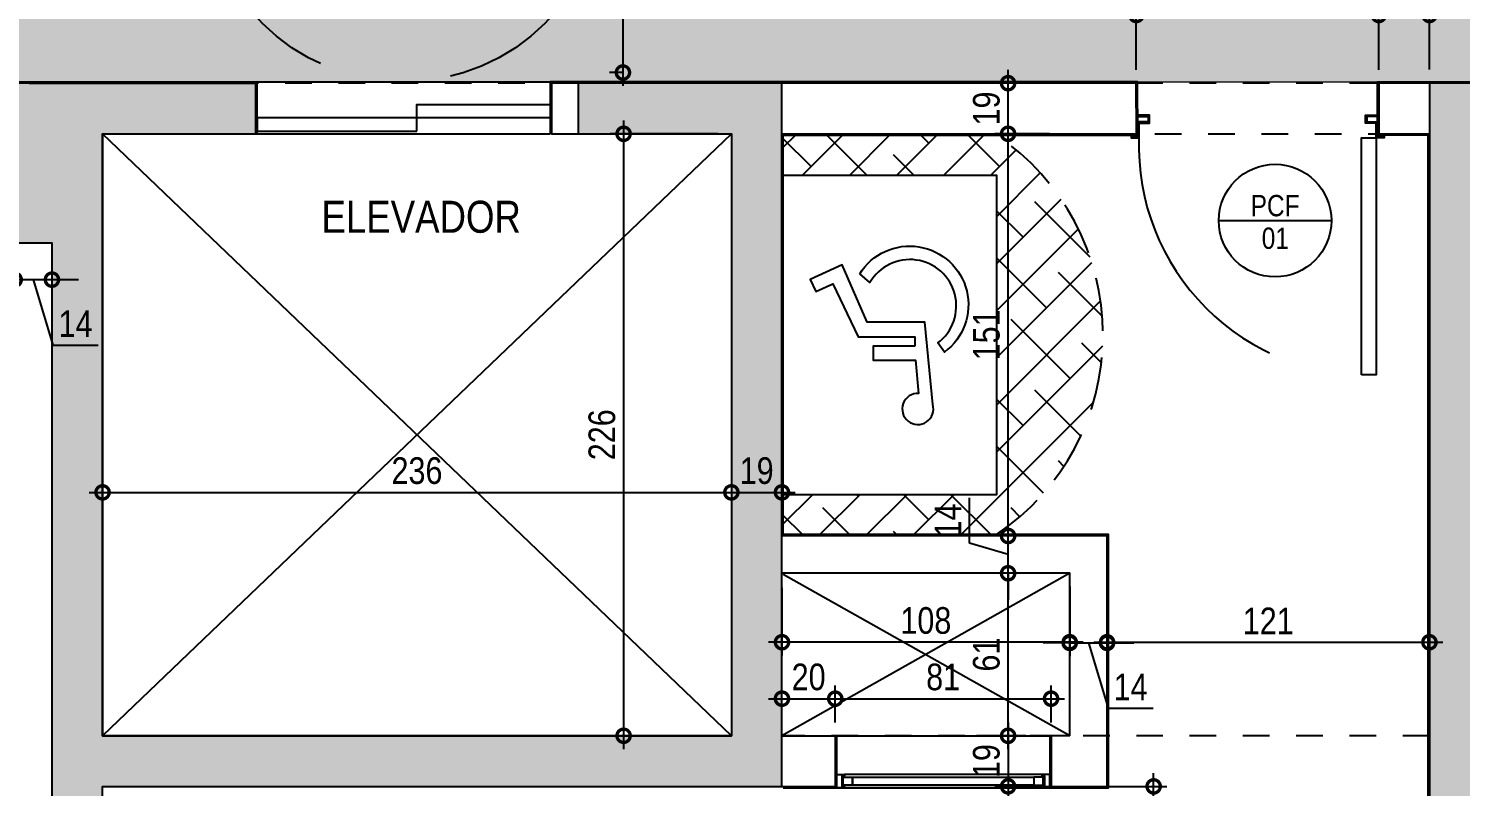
# Model space of a CAD drawing. Header units: metres. Extents: x -23 to 570, y -54 to 184.
# Drawn here: x -0.28 to 5.1, y -0.19 to 2.65 of the extents above; entities that cross this region are included whole.
import ezdxf
from ezdxf.enums import TextEntityAlignment as Align

# ---------------------------------------------------------------- set-up
doc = ezdxf.new("R2010")
doc.units = ezdxf.units.M
doc.header["$PDMODE"] = 35
doc.linetypes.add('CIRCULAÇAO VERTICAL EMBASAMENTO$0$DASHEDX2', pattern=[1.5, 1, -0.5])
doc.linetypes.add('DASHEDX2', pattern=[1.5, 1, -0.5])
for name, color, linetype in [('1', 232, 'DASHEDX2'), ('4', 2, 'Continuous'), ('ARQ-DIM', 2, 'Continuous'), ('ARQ-SIM', 1, 'Continuous'), ('ARQ-TXT', 2, 'Continuous'), ('CIRCULAÇAO VERTICAL EMBASAMENTO$0$ARQ-ALV ACAB', 4, 'Continuous'), ('CIRCULAÇAO VERTICAL EMBASAMENTO$0$ARQ-ALV OSSO', 5, 'Continuous'), ('CIRCULAÇAO VERTICAL EMBASAMENTO$0$ARQ-AUX1', 1, 'Continuous'), ('CIRCULAÇAO VERTICAL EMBASAMENTO$0$ARQ-CAX @ 1', 1, 'Continuous'), ('CIRCULAÇAO VERTICAL EMBASAMENTO$0$ARQ-HTC', 251, 'Continuous'), ('CIRCULAÇAO VERTICAL EMBASAMENTO$0$ARQ-PRJ', 7, 'CIRCULAÇAO VERTICAL EMBASAMENTO$0$DASHEDX2'), ('CIRCULAÇAO VERTICAL EMBASAMENTO$0$ARQ-SIM', 1, 'Continuous'), ('PUC$0$ARQ-ALV ACAB', 4, 'Continuous')]:
    doc.layers.add(name, color=color, linetype=linetype)
doc.layers.add('CIRCULAÇAO VERTICAL EMBASAMENTO$0$ARQ-FORRO', color=9, linetype='Continuous', lineweight=5)
doc.layers.add('PUC$0$ARQ-FORRO', color=9, linetype='Continuous', lineweight=5)
doc.styles.add('Adesa', font='ARIALN.TTF')
doc.dimstyles.new('ADESA 1-0050', dxfattribs={"dimtxt": 0.1, "dimasz": 0.1, "dimexe": 0.05, "dimexo": 0.05, "dimgap": 0.03, "dimtad": 1, "dimdec": 1, "dimlfac": 100, "dimzin": 12, "dimtxsty": 'Adesa', "dimblk": 'DOTSMALL', "dimcen": 1, "dimdle": 0.05, "dimclrd": 1, "dimclre": 1, "dimclrt": 256, "dimazin": 3, "dimtm": 1e-09, "dimtfac": 1, "dimtdec": 1, "dimtmove": 1, "dimatfit": 0, "dimldrblk": 'DOTSMALL', "dimfxl": 0.8, "dimtvp": 2, "dimtolj": 1, "dimtzin": 0, "dimarcsym": 0})

# ---------------------------------------------------------------- blocks, each defined once
blk = doc.blocks.new('_DotSmall')
at = {"color": 0, "linetype": 'ByBlock', "const_width": 0.5}
blk.add_lwpolyline([(-0.0625, 0, 1), (0.0625, 0, 1)], format="xyb", close=True, dxfattribs=at)
blk = doc.blocks.new('*D13')
at = {"layer": 'ARQ-DIM', "color": 1, "lineweight": -2, "transparency": 16777216}
for p, q in [((3.945, -1.4599), (3.945, -0.1401)), ((3.365, -0.1901), (3.995, -0.1901)), ((3.5768, -1.4099), (3.995, -1.4099))]:
    blk.add_line(p, q, dxfattribs=at)
at = {"layer": 'Defpoints', "color": 0, "transparency": 16777216}
for p in [(3.315, -0.1901, 0), (3.945, -0.1901), (3.5268, -1.4099, 0)]:
    blk.add_point(p, dxfattribs=at)
at = {"layer": 'ARQ-DIM', "color": 1, "lineweight": -2, "transparency": 16777216, "xscale": 0.1, "yscale": 0.1, "zscale": 0.1}
for p, rotation in [((3.945, -0.1901), 90), ((3.945, -1.4099), 270)]:
    blk.add_blockref('_DotSmall', p, dxfattribs=dict(at, rotation=rotation))
at = {"layer": 'ARQ-DIM', "transparency": 16777216, "insert": (3.8648, -0.8), "char_height": 0.1, "attachment_point": 5, "rotation": 90, "style": 'Adesa'}
blk.add_mtext('\\A1;122', dxfattribs=at)
blk = doc.blocks.new('*D14')
at = {"layer": 'ARQ-DIM', "color": 1, "lineweight": -2, "transparency": 16777216}
for p, q in [((2.31, 2.26), (1.9056, 2.26)), ((1.9556, 2.31), (1.9556, -0.05)), ((2.31, 0), (1.9056, 0))]:
    blk.add_line(p, q, dxfattribs=at)
at = {"layer": 'Defpoints', "color": 0, "transparency": 16777216}
for p in [(2.36, 2.26, 0), (1.9556, 0), (2.36, 0, 0)]:
    blk.add_point(p, dxfattribs=at)
at = {"layer": 'ARQ-DIM', "color": 1, "lineweight": -2, "transparency": 16777216, "xscale": 0.1, "yscale": 0.1, "zscale": 0.1}
for p, rotation in [((1.9556, 2.26), 90), ((1.9556, 0), 270)]:
    blk.add_blockref('_DotSmall', p, dxfattribs=dict(at, rotation=rotation))
at = {"layer": 'ARQ-DIM', "transparency": 16777216, "insert": (1.8745, 1.13), "char_height": 0.1, "attachment_point": 5, "rotation": 90, "style": 'Adesa'}
blk.add_mtext('\\A1;226', dxfattribs=at)
blk = doc.blocks.new('*D15')
at = {"layer": 'ARQ-DIM', "color": 1, "lineweight": -2, "transparency": 16777216}
for p, q in [((2.36, 1.1199), (2.36, 0.8638)), ((0, 1.0449), (0, 0.8638)), ((-0.05, 0.9138), (2.41, 0.9138))]:
    blk.add_line(p, q, dxfattribs=at)
at = {"layer": 'Defpoints', "color": 0, "transparency": 16777216}
for p in [(2.36, 1.1699), (0, 1.0949), (2.36, 0.9138)]:
    blk.add_point(p, dxfattribs=at)
at = {"layer": 'ARQ-DIM', "color": 1, "lineweight": -2, "transparency": 16777216, "xscale": 0.1, "yscale": 0.1, "zscale": 0.1, "rotation": 180}
blk.add_blockref('_DotSmall', (0, 0.9138), dxfattribs=at)
at = {"layer": 'ARQ-DIM', "color": 1, "lineweight": -2, "transparency": 16777216, "xscale": 0.1, "yscale": 0.1, "zscale": 0.1}
blk.add_blockref('_DotSmall', (2.36, 0.9138), dxfattribs=at)
at = {"layer": 'ARQ-DIM', "transparency": 16777216, "insert": (1.18, 0.9948), "char_height": 0.1, "attachment_point": 5, "style": 'Adesa'}
blk.add_mtext('\\A1;236', dxfattribs=at)
blk = doc.blocks.new('*D16')
at = {"layer": 'ARQ-DIM', "color": 1, "lineweight": -2, "transparency": 16777216}
for p, q in [((2.5499, 0.9699), (2.5499, 0.8638)), ((2.31, 0.9138), (2.5999, 0.9138)), ((2.36, 0.8767), (2.36, 0.8638))]:
    blk.add_line(p, q, dxfattribs=at)
at = {"layer": 'Defpoints', "color": 0, "transparency": 16777216}
for p in [(2.5499, 1.0199, 0), (2.36, 0.9267), (2.5499, 0.9138)]:
    blk.add_point(p, dxfattribs=at)
at = {"layer": 'ARQ-DIM', "color": 1, "lineweight": -2, "transparency": 16777216, "xscale": 0.1, "yscale": 0.1, "zscale": 0.1, "rotation": 180}
blk.add_blockref('_DotSmall', (2.36, 0.9138), dxfattribs=at)
at = {"layer": 'ARQ-DIM', "color": 1, "lineweight": -2, "transparency": 16777216, "xscale": 0.1, "yscale": 0.1, "zscale": 0.1}
blk.add_blockref('_DotSmall', (2.5499, 0.9138), dxfattribs=at)
at = {"layer": 'ARQ-DIM', "transparency": 16777216, "insert": (2.455, 0.9948), "char_height": 0.1, "attachment_point": 5, "style": 'Adesa'}
blk.add_mtext('\\A1;19', dxfattribs=at)
blk = doc.blocks.new('*D17')
at = {"layer": 'ARQ-DIM', "color": 1, "lineweight": -2, "transparency": 16777216}
for p, q in [((3.3986, 0.0498), (3.3986, -0.24)), ((3.4655, -0.0002), (3.3486, -0.0002)), ((3.4655, -0.19), (3.3486, -0.19))]:
    blk.add_line(p, q, dxfattribs=at)
at = {"layer": 'Defpoints', "color": 0, "transparency": 16777216}
for p in [(3.5155, -0.0002, 0), (3.3986, -0.19), (3.5155, -0.19, 0)]:
    blk.add_point(p, dxfattribs=at)
at = {"layer": 'ARQ-DIM', "color": 1, "lineweight": -2, "transparency": 16777216, "xscale": 0.1, "yscale": 0.1, "zscale": 0.1}
for p, rotation in [((3.3986, -0.0002), 90), ((3.3986, -0.19), 270)]:
    blk.add_blockref('_DotSmall', p, dxfattribs=dict(at, rotation=rotation))
at = {"layer": 'ARQ-DIM', "transparency": 16777216, "insert": (3.3175, -0.0951), "char_height": 0.1, "attachment_point": 5, "rotation": 90, "style": 'Adesa'}
blk.add_mtext('\\A1;19', dxfattribs=at)
blk = doc.blocks.new('*D749')
at = {"layer": 'ARQ-DIM', "color": 1, "lineweight": -2, "transparency": 16777216}
for p, q in [((-0.35, 1.84), (-0.35, 1.6624)), ((-0.33, 1.84), (-0.33, 1.6624)), ((-0.35, 1.7124), (-0.45, 1.7124)), ((-0.34, 1.7124), (-0.4205, 1.5469)), ((-0.35, 1.7124), (-0.33, 1.7124)), ((-0.35, 1.7124), (-0.33, 1.7124)), ((-0.33, 1.7124), (-0.23, 1.7124)), ((-0.4205, 1.5469), (-0.5349, 1.5469))]:
    blk.add_line(p, q, dxfattribs=at)
at = {"layer": 'Defpoints', "color": 0, "transparency": 16777216}
for p in [(-0.35, 1.89, 0), (-0.33, 1.89, 0), (-0.33, 1.7124)]:
    blk.add_point(p, dxfattribs=at)
at = {"layer": 'ARQ-DIM', "color": 1, "lineweight": -2, "transparency": 16777216, "xscale": 0.1, "yscale": 0.1, "zscale": 0.1}
blk.add_blockref('_DotSmall', (-0.35, 1.7124), dxfattribs=at)
at = {"layer": 'ARQ-DIM', "color": 1, "lineweight": -2, "transparency": 16777216, "xscale": 0.1, "yscale": 0.1, "zscale": 0.1, "rotation": 180}
blk.add_blockref('_DotSmall', (-0.33, 1.7124), dxfattribs=at)
at = {"layer": 'ARQ-DIM', "transparency": 16777216, "insert": (-0.4777, 1.6271), "char_height": 0.1, "attachment_point": 5, "style": 'Adesa'}
blk.add_mtext('\\A1;2', dxfattribs=at)
blk = doc.blocks.new('*D750')
at = {"layer": 'ARQ-DIM', "color": 1, "lineweight": -2, "transparency": 16777216}
for p, q in [((-0.33, 1.84), (-0.33, 1.6624)), ((-0.19, 1.84), (-0.19, 1.6624)), ((-0.33, 1.7124), (-0.43, 1.7124)), ((-0.33, 1.7124), (-0.19, 1.7124)), ((-0.33, 1.7124), (-0.19, 1.7124)), ((-0.26, 1.7124), (-0.1864, 1.4667)), ((-0.19, 1.7124), (-0.09, 1.7124)), ((-0.1864, 1.4667), (-0.0169, 1.4667))]:
    blk.add_line(p, q, dxfattribs=at)
at = {"layer": 'Defpoints', "color": 0, "transparency": 16777216}
for p in [(-0.33, 1.89, 0), (-0.19, 1.89, 0), (-0.19, 1.7124)]:
    blk.add_point(p, dxfattribs=at)
at = {"layer": 'ARQ-DIM', "color": 1, "lineweight": -2, "transparency": 16777216, "xscale": 0.1, "yscale": 0.1, "zscale": 0.1}
blk.add_blockref('_DotSmall', (-0.33, 1.7124), dxfattribs=at)
at = {"layer": 'ARQ-DIM', "color": 1, "lineweight": -2, "transparency": 16777216, "xscale": 0.1, "yscale": 0.1, "zscale": 0.1, "rotation": 180}
blk.add_blockref('_DotSmall', (-0.19, 1.7124), dxfattribs=at)
at = {"layer": 'ARQ-DIM', "transparency": 16777216, "insert": (-0.1016, 1.5469), "char_height": 0.1, "attachment_point": 5, "style": 'Adesa'}
blk.add_mtext('\\A1;14', dxfattribs=at)
blk = doc.blocks.new('*D764')
at = {"layer": 'ARQ-DIM', "color": 1, "lineweight": -2, "transparency": 16777216}
for p, q in [((1.953, 4.01), (1.953, 2.44)), ((1.9508, 3.96), (1.903, 3.96)), ((1.9508, 2.49), (1.903, 2.49))]:
    blk.add_line(p, q, dxfattribs=at)
at = {"layer": 'Defpoints', "color": 0, "transparency": 16777216}
for p in [(2.0008, 3.96, 0), (1.953, 2.49), (2.0008, 2.49, 0)]:
    blk.add_point(p, dxfattribs=at)
at = {"layer": 'ARQ-DIM', "color": 1, "lineweight": -2, "transparency": 16777216, "xscale": 0.1, "yscale": 0.1, "zscale": 0.1}
for p, rotation in [((1.953, 3.96), 90), ((1.953, 2.49), 270)]:
    blk.add_blockref('_DotSmall', p, dxfattribs=dict(at, rotation=rotation))
at = {"layer": 'ARQ-DIM', "transparency": 16777216, "insert": (1.8728, 3.225), "char_height": 0.1, "attachment_point": 5, "rotation": 90, "style": 'Adesa'}
blk.add_mtext('\\A1;147', dxfattribs=at)
blk = doc.blocks.new('*D782')
at = {"layer": 'ARQ-DIM', "color": 1, "lineweight": -2, "transparency": 16777216}
for p, q in [((4.7899, 2.5), (4.7899, 2.756)), ((4.98, 2.5013), (4.98, 2.756)), ((5.03, 2.706), (4.7399, 2.706))]:
    blk.add_line(p, q, dxfattribs=at)
at = {"layer": 'Defpoints', "color": 0, "transparency": 16777216}
for p in [(4.7899, 2.706), (4.7899, 2.45, 0), (4.98, 2.4513, 0)]:
    blk.add_point(p, dxfattribs=at)
at = {"layer": 'ARQ-DIM', "color": 1, "lineweight": -2, "transparency": 16777216, "xscale": 0.1, "yscale": 0.1, "zscale": 0.1, "rotation": 180}
blk.add_blockref('_DotSmall', (4.7899, 2.706), dxfattribs=at)
at = {"layer": 'ARQ-DIM', "color": 1, "lineweight": -2, "transparency": 16777216, "xscale": 0.1, "yscale": 0.1, "zscale": 0.1}
blk.add_blockref('_DotSmall', (4.98, 2.706), dxfattribs=at)
at = {"layer": 'ARQ-DIM', "transparency": 16777216, "insert": (4.8849, 2.7871), "char_height": 0.1, "attachment_point": 5, "style": 'Adesa'}
blk.add_mtext('\\A1;19', dxfattribs=at)
blk = doc.blocks.new('*D783')
at = {"layer": 'ARQ-DIM', "color": 1, "lineweight": -2, "transparency": 16777216}
for p, q in [((3.8799, 2.5), (3.8799, 2.756)), ((4.7899, 2.5), (4.7899, 2.756)), ((4.8399, 2.706), (3.8299, 2.706))]:
    blk.add_line(p, q, dxfattribs=at)
at = {"layer": 'Defpoints', "color": 0, "transparency": 16777216}
for p in [(3.8799, 2.706), (3.8799, 2.45, 0), (4.7899, 2.45, 0)]:
    blk.add_point(p, dxfattribs=at)
at = {"layer": 'ARQ-DIM', "color": 1, "lineweight": -2, "transparency": 16777216, "xscale": 0.1, "yscale": 0.1, "zscale": 0.1, "rotation": 180}
blk.add_blockref('_DotSmall', (3.8799, 2.706), dxfattribs=at)
at = {"layer": 'ARQ-DIM', "color": 1, "lineweight": -2, "transparency": 16777216, "xscale": 0.1, "yscale": 0.1, "zscale": 0.1}
blk.add_blockref('_DotSmall', (4.7899, 2.706), dxfattribs=at)
at = {"layer": 'ARQ-DIM', "transparency": 16777216, "insert": (4.3349, 2.7871), "char_height": 0.1, "attachment_point": 5, "style": 'Adesa'}
blk.add_mtext('\\A1;91', dxfattribs=at)
blk = doc.blocks.new('*D797')
at = {"layer": 'ARQ-DIM', "color": 1, "lineweight": -2, "transparency": 16777216}
for p, q in [((2.55, 0.555), (2.55, 0.3011)), ((3.63, 0.56), (3.63, 0.3011)), ((3.68, 0.3511), (2.5, 0.3511))]:
    blk.add_line(p, q, dxfattribs=at)
at = {"layer": 'Defpoints', "color": 0, "transparency": 16777216}
for p in [(2.55, 0.605, 0), (3.63, 0.61, 0), (2.55, 0.3511)]:
    blk.add_point(p, dxfattribs=at)
at = {"layer": 'ARQ-DIM', "color": 1, "lineweight": -2, "transparency": 16777216, "xscale": 0.1, "yscale": 0.1, "zscale": 0.1, "rotation": 180}
blk.add_blockref('_DotSmall', (2.55, 0.3511), dxfattribs=at)
at = {"layer": 'ARQ-DIM', "color": 1, "lineweight": -2, "transparency": 16777216, "xscale": 0.1, "yscale": 0.1, "zscale": 0.1}
blk.add_blockref('_DotSmall', (3.63, 0.3511), dxfattribs=at)
at = {"layer": 'ARQ-DIM', "transparency": 16777216, "insert": (3.09, 0.4322), "char_height": 0.1, "attachment_point": 5, "style": 'Adesa'}
blk.add_mtext('\\A1;108', dxfattribs=at)
blk = doc.blocks.new('*D798')
at = {"layer": 'ARQ-DIM', "color": 1, "lineweight": -2, "transparency": 16777216}
for p, q in [((3.63, 0.56), (3.63, 0.2986)), ((3.77, 0.56), (3.77, 0.2986)), ((3.63, 0.3486), (3.53, 0.3486)), ((3.63, 0.3486), (3.77, 0.3486)), ((3.63, 0.3486), (3.77, 0.3486)), ((3.7, 0.3486), (3.7737, 0.103)), ((3.77, 0.3486), (3.87, 0.3486)), ((3.7737, 0.103), (3.9432, 0.103))]:
    blk.add_line(p, q, dxfattribs=at)
at = {"layer": 'Defpoints', "color": 0, "transparency": 16777216}
for p in [(3.63, 0.61, 0), (3.77, 0.61, 0), (3.77, 0.3486)]:
    blk.add_point(p, dxfattribs=at)
at = {"layer": 'ARQ-DIM', "color": 1, "lineweight": -2, "transparency": 16777216, "xscale": 0.1, "yscale": 0.1, "zscale": 0.1}
blk.add_blockref('_DotSmall', (3.63, 0.3486), dxfattribs=at)
at = {"layer": 'ARQ-DIM', "color": 1, "lineweight": -2, "transparency": 16777216, "xscale": 0.1, "yscale": 0.1, "zscale": 0.1, "rotation": 180}
blk.add_blockref('_DotSmall', (3.77, 0.3486), dxfattribs=at)
at = {"layer": 'ARQ-DIM', "transparency": 16777216, "insert": (3.8584, 0.1832), "char_height": 0.1, "attachment_point": 5, "style": 'Adesa'}
blk.add_mtext('\\A1;14', dxfattribs=at)
blk = doc.blocks.new('*D799')
at = {"layer": 'ARQ-DIM', "color": 1, "lineweight": -2, "transparency": 16777216}
for p, q in [((3.77, 0.56), (3.77, 0.3011)), ((4.98, 0.5625), (4.98, 0.3011)), ((3.72, 0.3511), (5.03, 0.3511))]:
    blk.add_line(p, q, dxfattribs=at)
at = {"layer": 'Defpoints', "color": 0, "transparency": 16777216}
for p in [(3.77, 0.61, 0), (4.98, 0.6125, 0), (4.98, 0.3511)]:
    blk.add_point(p, dxfattribs=at)
at = {"layer": 'ARQ-DIM', "color": 1, "lineweight": -2, "transparency": 16777216, "xscale": 0.1, "yscale": 0.1, "zscale": 0.1, "rotation": 180}
blk.add_blockref('_DotSmall', (3.77, 0.3511), dxfattribs=at)
at = {"layer": 'ARQ-DIM', "color": 1, "lineweight": -2, "transparency": 16777216, "xscale": 0.1, "yscale": 0.1, "zscale": 0.1}
blk.add_blockref('_DotSmall', (4.98, 0.3511), dxfattribs=at)
at = {"layer": 'ARQ-DIM', "transparency": 16777216, "insert": (4.375, 0.4313), "char_height": 0.1, "attachment_point": 5, "style": 'Adesa'}
blk.add_mtext('\\A1;121', dxfattribs=at)
blk = doc.blocks.new('*D800')
at = {"layer": 'ARQ-DIM', "color": 1, "lineweight": -2, "transparency": 16777216}
for p, q in [((3.3986, -0.0502), (3.3986, 0.66)), ((3.58, 0.61), (3.3486, 0.61)), ((3.4655, -0.0002), (3.3486, -0.0002))]:
    blk.add_line(p, q, dxfattribs=at)
at = {"layer": 'Defpoints', "color": 0, "transparency": 16777216}
for p in [(3.3986, 0.61), (3.63, 0.61, 0), (3.5155, -0.0002, 0)]:
    blk.add_point(p, dxfattribs=at)
at = {"layer": 'ARQ-DIM', "color": 1, "lineweight": -2, "transparency": 16777216, "xscale": 0.1, "yscale": 0.1, "zscale": 0.1}
for p, rotation in [((3.3986, 0.61), 90), ((3.3986, -0.0002), 270)]:
    blk.add_blockref('_DotSmall', p, dxfattribs=dict(at, rotation=rotation))
at = {"layer": 'ARQ-DIM', "transparency": 16777216, "insert": (3.3175, 0.3049), "char_height": 0.1, "attachment_point": 5, "rotation": 90, "style": 'Adesa'}
blk.add_mtext('\\A1;61', dxfattribs=at)
blk = doc.blocks.new('*D801')
at = {"layer": 'ARQ-DIM', "color": 1, "lineweight": -2, "transparency": 16777216}
for p, q in [((3.2534, 0.7235), (3.2534, 0.893)), ((3.3986, 0.75), (3.3986, 0.85)), ((3.3986, 0.68), (3.2534, 0.7235)), ((3.6175, 0.75), (3.3486, 0.75)), ((3.3986, 0.61), (3.3986, 0.75)), ((3.3986, 0.61), (3.3986, 0.75)), ((3.58, 0.61), (3.3486, 0.61)), ((3.3986, 0.61), (3.3986, 0.51))]:
    blk.add_line(p, q, dxfattribs=at)
at = {"layer": 'Defpoints', "color": 0, "transparency": 16777216}
for p in [(3.3986, 0.75), (3.6675, 0.75, 0), (3.63, 0.61, 0)]:
    blk.add_point(p, dxfattribs=at)
at = {"layer": 'ARQ-DIM', "color": 1, "lineweight": -2, "transparency": 16777216, "xscale": 0.1, "yscale": 0.1, "zscale": 0.1}
for p, rotation in [((3.3986, 0.75), 270), ((3.3986, 0.61), 90)]:
    blk.add_blockref('_DotSmall', p, dxfattribs=dict(at, rotation=rotation))
at = {"layer": 'ARQ-DIM', "transparency": 16777216, "insert": (3.1731, 0.8083), "char_height": 0.1, "attachment_point": 5, "rotation": 90, "style": 'Adesa'}
blk.add_mtext('\\A1;14', dxfattribs=at)
blk = doc.blocks.new('*D802')
at = {"layer": 'ARQ-DIM', "color": 1, "lineweight": -2, "transparency": 16777216}
for p, q in [((3.5535, 2.26), (3.3486, 2.26)), ((3.3986, 0.7), (3.3986, 2.31)), ((3.6175, 0.75), (3.3486, 0.75))]:
    blk.add_line(p, q, dxfattribs=at)
at = {"layer": 'Defpoints', "color": 0, "transparency": 16777216}
for p in [(3.3986, 2.26), (3.6035, 2.26, 0), (3.6675, 0.75, 0)]:
    blk.add_point(p, dxfattribs=at)
at = {"layer": 'ARQ-DIM', "color": 1, "lineweight": -2, "transparency": 16777216, "xscale": 0.1, "yscale": 0.1, "zscale": 0.1}
for p, rotation in [((3.3986, 2.26), 90), ((3.3986, 0.75), 270)]:
    blk.add_blockref('_DotSmall', p, dxfattribs=dict(at, rotation=rotation))
at = {"layer": 'ARQ-DIM', "transparency": 16777216, "insert": (3.3175, 1.505), "char_height": 0.1, "attachment_point": 5, "rotation": 90, "style": 'Adesa'}
blk.add_mtext('\\A1;151', dxfattribs=at)
blk = doc.blocks.new('*D808')
at = {"layer": 'ARQ-DIM', "color": 1, "lineweight": -2, "transparency": 16777216}
for p, q in [((3.3986, 2.21), (3.3986, 2.5)), ((3.396, 2.45), (3.3486, 2.45)), ((3.396, 2.26), (3.3486, 2.26))]:
    blk.add_line(p, q, dxfattribs=at)
at = {"layer": 'Defpoints', "color": 0, "transparency": 16777216}
for p in [(3.3986, 2.45), (3.446, 2.45, 0), (3.446, 2.26, 0)]:
    blk.add_point(p, dxfattribs=at)
at = {"layer": 'ARQ-DIM', "color": 1, "lineweight": -2, "transparency": 16777216, "xscale": 0.1, "yscale": 0.1, "zscale": 0.1}
for p, rotation in [((3.3986, 2.45), 90), ((3.3986, 2.26), 270)]:
    blk.add_blockref('_DotSmall', p, dxfattribs=dict(at, rotation=rotation))
at = {"layer": 'ARQ-DIM', "transparency": 16777216, "insert": (3.3175, 2.355), "char_height": 0.1, "attachment_point": 5, "rotation": 90, "style": 'Adesa'}
blk.add_mtext('\\A1;19', dxfattribs=at)
blk = doc.blocks.new('TIPO COTA$0$Chamada_planta')
at = {"layer": 'ARQ-SIM'}
blk.add_line((-1.409, 0), (1.409, 0), dxfattribs=at)
blk.add_circle((0, 0), 1.409, dxfattribs=at)
at = {"layer": 'ARQ-SIM', "color": 2, "style": 'Adesa'}
for tag, p in [('NUMERO', (0, 0.234)), ('C.D.', (0, -0.272))]:
    blk.add_attdef(tag, text='', height=0.5, dxfattribs=at).set_placement(p, align=Align.MIDDLE_CENTER)
blk = doc.blocks.new('*D1292')
at = {"layer": 'ARQ-DIM', "color": 1, "lineweight": -2, "transparency": 16777216}
for p, q in [((2.55, 0.0499), (2.55, 0.1892)), ((2.7499, 0.0499), (2.7499, 0.1892)), ((2.5, 0.1392), (2.7999, 0.1392))]:
    blk.add_line(p, q, dxfattribs=at)
at = {"layer": 'Defpoints', "color": 0, "transparency": 16777216}
for p in [(2.7499, 0.1392), (2.55, -0.0001), (2.7499, -0.0001, 0)]:
    blk.add_point(p, dxfattribs=at)
at = {"layer": 'ARQ-DIM', "color": 1, "lineweight": -2, "transparency": 16777216, "xscale": 0.1, "yscale": 0.1, "zscale": 0.1, "rotation": 180}
blk.add_blockref('_DotSmall', (2.55, 0.1392), dxfattribs=at)
at = {"layer": 'ARQ-DIM', "color": 1, "lineweight": -2, "transparency": 16777216, "xscale": 0.1, "yscale": 0.1, "zscale": 0.1}
blk.add_blockref('_DotSmall', (2.7499, 0.1392), dxfattribs=at)
at = {"layer": 'ARQ-DIM', "transparency": 16777216, "insert": (2.65, 0.2203), "char_height": 0.1, "attachment_point": 5, "style": 'Adesa'}
blk.add_mtext('\\A1;20', dxfattribs=at)
blk = doc.blocks.new('*D1293')
at = {"layer": 'ARQ-DIM', "color": 1, "lineweight": -2, "transparency": 16777216}
for p, q in [((2.7499, 0.0499), (2.7499, 0.1892)), ((3.5599, 0.05), (3.5599, 0.1892)), ((2.6999, 0.1392), (3.6099, 0.1392))]:
    blk.add_line(p, q, dxfattribs=at)
at = {"layer": 'Defpoints', "color": 0, "transparency": 16777216}
for p in [(3.5599, 0.1392), (2.7499, -0.0001, 0), (3.5599, 0, 0)]:
    blk.add_point(p, dxfattribs=at)
at = {"layer": 'ARQ-DIM', "color": 1, "lineweight": -2, "transparency": 16777216, "xscale": 0.1, "yscale": 0.1, "zscale": 0.1, "rotation": 180}
blk.add_blockref('_DotSmall', (2.7499, 0.1392), dxfattribs=at)
at = {"layer": 'ARQ-DIM', "color": 1, "lineweight": -2, "transparency": 16777216, "xscale": 0.1, "yscale": 0.1, "zscale": 0.1}
blk.add_blockref('_DotSmall', (3.5599, 0.1392), dxfattribs=at)
at = {"layer": 'ARQ-DIM', "transparency": 16777216, "insert": (3.1549, 0.2203), "char_height": 0.1, "attachment_point": 5, "style": 'Adesa'}
blk.add_mtext('\\A1;81', dxfattribs=at)
blk = doc.blocks.new('PUC$0$forro area comum')
at = {"layer": 'PUC$0$ARQ-FORRO'}
h = blk.add_hatch(color=256, dxfattribs=at)
h.dxf.hatch_style = 1
h.paths.add_polyline_path([(11.6882, 2.455), (11.6882, 2.0562), (14.5982, 2.0547), (14.5982, 2.455), (22.4606, 2.455), (22.4606, 2.0562), (25.295, 2.056), (25.295, 2.4552), (26.4562, 2.4546), (26.4563, 3.9549), (5.17, 3.9599), (5.0963, 3.9584), (3.8246, 3.96), (3.825, 9.24), (2.3202, 9.2404), (2.3201, 3.955), (-1.06, 3.955), (-1.06, 4.3049), (-0.355, 4.305), (-0.355, 4.5591), (-0.2032, 4.5606), (-0.2032, 8.4256), (-4.865, 8.4256), (-4.865, 4.9649), (-4.6551, 4.9649), (-4.655, 4.1049), (-3.945, 4.1049), (-3.945, 3.9549), (-11.1863, 3.9549), (-11.1863, 2.455), (-10.025, 2.455), (-10.025, 2.0558), (-7.1264, 2.0558), (-7.1264, 2.455)])
at = {"layer": 'PUC$0$ARQ-FORRO', "elevation": 0}
blk.add_lwpolyline([(5.0963, 3.9584), (3.8246, 3.96), (3.825, 9.24), (2.3202, 9.2404), (2.3201, 3.955), (-1.06, 3.955), (-1.06, 4.3049), (-0.355, 4.305), (-0.355, 4.5591), (-0.2032, 4.5606), (-0.2032, 8.4256), (-4.865, 8.4256), (-4.865, 4.9649), (-4.6551, 4.9649), (-4.655, 4.1049), (-3.945, 4.1049), (-3.945, 3.9549), (-11.1863, 3.9549), (-11.1863, 2.455), (-10.025, 2.455), (-10.025, 2.0558), (-7.1264, 2.0558), (-7.1264, 2.455), (11.6882, 2.455)], dxfattribs=at)
blk = doc.blocks.new('*U1669')
at = {"layer": 'CIRCULAÇAO VERTICAL EMBASAMENTO$0$ARQ-HTC'}
h = blk.add_hatch(dxfattribs=at)
h.set_pattern_fill('ANSI38', color=256, angle=90)
h.set_pattern_definition([(135, (28.00371, -133.90091), (-0.08838835, -0.08838835), []), (225, (28.00371, -133.90091), (-0.08838835, -0.26516504), [0.3125, -0.1875])])
h.paths.add_polyline_path([(-0.15, 0.8), (-0.15, 0), (0, 0), (0, 0.8), (1.2, 0.8), (1.2, 0), (1.35, 0), (1.35, 0.8, 0.533333)])
at = {"color": 7, "linetype": 'CIRCULAÇAO VERTICAL EMBASAMENTO$0$DASHEDX2', "ltscale": 0.2}
blk.add_lwpolyline([(1.35, 0.8), (1.35, 0), (-0.15, 0), (-0.15, 0.8, -0.533333)], format="xyb", close=True, dxfattribs=at)
at = {"flags": 128}
blk.add_lwpolyline([(0, 0), (0, 0.8), (1.2, 0.8), (1.2, 0)], close=True, dxfattribs=at)
for points in [[(0.3708, 0.2869, -1.21092), (0.6645, 0.605), (0.63, 0.5799, 1.220785), (0.4034, 0.3251)], [(0.6428, 0.493), (0.6428, 0.3378), (0.6946, 0.3378), (0.6946, 0.4964), (0.8198, 0.5078, 3.158623), (0.8613, 0.5607), (0.5527, 0.5315), (0.5527, 0.3144), (0.3374, 0.2209), (0.3925, 0.1007), (0.4376, 0.1222), (0.4087, 0.1854), (0.6078, 0.281), (0.6078, 0.493)]]:
    blk.add_lwpolyline(points, format="xyb", close=True, dxfattribs=at)
blk = doc.blocks.new('*U1670')
for points in [[(-0.91, -0.09), (-0.915, -0.09), (-0.915, -0.1), (-0.885, -0.1), (-0.885, -0.045), (-0.845, -0.045), (-0.845, -0.015), (-0.89, -0.015), (-0.89, -0.02), (-0.85, -0.02), (-0.85, -0.04), (-0.89, -0.04), (-0.89, -0.095), (-0.91, -0.095), (-0.91, -0.09)], [(0.03, -0.09), (0.035, -0.09), (0.035, -0.1), (0.005, -0.1), (0.005, -0.045), (-0.035, -0.045), (-0.035, -0.015), (0.01, -0.015), (0.01, -0.02), (-0.03, -0.02), (-0.03, -0.04), (0.01, -0.04), (0.01, -0.095), (0.03, -0.095), (0.03, -0.09)]]:
    blk.add_lwpolyline(points)
blk.add_lwpolyline([(-0.05, -0.99), (-0.05, -0.1), (0.005, -0.1), (0.005, -0.99)], close=True)
at = {"layer": 'CIRCULAÇAO VERTICAL EMBASAMENTO$0$ARQ-PRJ'}
blk.add_arc((-0.026, -0.131), 0.8596, 177.9345, 272.0655, dxfattribs=at)
blk = doc.blocks.new('*U1681')
at = {"color": 0, "linetype": 'ByBlock', "ltscale": 0.5}
for points in [[(0.02, -0.045), (0.02, -0.045), (0.02, -0.045), (0.02, -0.045), (0.02, -0.045), (0.02, -0.045), (0.02, -0.045), (0.02, -0.045), (0.02, -0.045), (0.03, -0.045), (0.03, -0.05), (0, -0.05), (0, 0), (0.03, 0), (0.03, -0.005), (0.02, -0.005), (0.02, -0.045)], [(0.78, -0.045), (0.78, -0.045), (0.78, -0.045), (0.78, -0.045), (0.78, -0.045), (0.78, -0.045), (0.78, -0.045), (0.78, -0.045), (0.78, -0.045), (0.77, -0.045), (0.77, -0.05), (0.8, -0.05), (0.8, 0), (0.77, 0), (0.77, -0.005), (0.78, -0.005), (0.78, -0.045)], [(0.025, -0.01), (0.06, -0.01), (0.06, -0.04), (0.025, -0.04)], [(0.775, -0.01), (0.74, -0.01), (0.74, -0.04), (0.775, -0.04)]]:
    blk.add_lwpolyline(points, close=True, dxfattribs=at)
at = {"color": 8, "linetype": 'ByBlock', "ltscale": 0.5}
for points in [[(0.77, 0), (0.03, 0)], [(0.77, -0.05), (0.03, -0.05)]]:
    blk.add_lwpolyline(points, dxfattribs=at)
at = {"color": 7, "linetype": 'ByBlock', "ltscale": 0.5}
blk.add_lwpolyline([(0.74, -0.01), (0.74, -0.04), (0.06, -0.04), (0.06, -0.01)], close=True, dxfattribs=at)
blk = doc.blocks.new('CIRCULAÇAO VERTICAL EMBASAMENTO')
at = {"layer": 'CIRCULAÇAO VERTICAL EMBASAMENTO$0$ARQ-FORRO'}
h = blk.add_hatch(color=256, dxfattribs=at)
h.dxf.hatch_style = 1
h.paths.add_polyline_path([(-0.3501, 2.452), (5.5549, 2.4551), (5.555, 3.9601), (4.98, 3.96), (4.98, 4.4652), (3.8253, 4.4654), (3.8249, 9.235), (2.3249, 9.2351), (2.3249, 3.955), (-0.3501, 3.955)])
at = {"color": 7}
blk.add_lwpolyline([(2.7549, -0.0001), (3.5549, -0.0001)], dxfattribs=at)
at = {"layer": 'CIRCULAÇAO VERTICAL EMBASAMENTO$0$ARQ-ALV ACAB', "elevation": 0}
for points in [[(0.58, 2.26), (0.58, 2.455), (-0.35, 2.452)], [(2.5549, -0.195), (3.7749, -0.195), (3.775, 0.755), (2.555, 0.755), (2.555, 2.255), (3.885, 2.255), (3.8849, 2.455), (1.6799, 2.455), (1.6799, 2.26)], [(4.975, -2.1163), (4.9749, 2.255), (4.785, 2.255), (4.7849, 2.455), (5.2749, 2.455)], [(2.7499, -0.0001), (2.7549, -0.0001), (2.7549, -0.195)], [(3.5599, 0), (3.5549, 0), (3.5549, -0.195)]]:
    blk.add_lwpolyline(points, dxfattribs=at)
at = {"layer": 'CIRCULAÇAO VERTICAL EMBASAMENTO$0$ARQ-ALV OSSO', "elevation": 0}
for points in [[(-0.275, 2.45), (0.575, 2.45)], [(-0.075, -3), (5.17, -3), (5.1699, 2.45), (4.7899, 2.45), (4.79, 2.26), (4.98, 2.26), (4.98, -2.81), (0, -2.81), (0, -0.19), (2.5499, -0.19), (2.55, 2.26)], [(0.575, 2.45), (0.575, 2.26)], [(2.55, 2.26), (3.88, 2.26), (3.8799, 2.45), (2.6249, 2.45), (1.6849, 2.45), (1.6849, 2.26), (2.36, 2.26)], [(0, 2.26), (0, 0)], [(0, 2.26), (0.575, 2.26)], [(2.36, 2.26), (2.36, 0)], [(3.5599, -0.19), (3.7699, -0.19), (3.77, 0.75), (2.55, 0.75)], [(3.6299, 0), (3.63, 0.61), (2.55, 0.61)], [(0, 0), (2.36, 0)], [(2.7499, 0), (2.7499, -0.19)], [(3.5599, 0), (3.5599, -0.19)], [(2.5499, -0.19), (2.7499, -0.19)]]:
    blk.add_lwpolyline(points, dxfattribs=at)
at = {"layer": 'CIRCULAÇAO VERTICAL EMBASAMENTO$0$ARQ-ALV OSSO'}
for points in [[(2.5499, -0.0001), (2.7549, -0.0001)], [(3.6299, 0), (3.5599, 0)]]:
    blk.add_lwpolyline(points, dxfattribs=at)
at = {"layer": 'CIRCULAÇAO VERTICAL EMBASAMENTO$0$ARQ-AUX1'}
for p, q in [((0.58, 2.455, 0), (1.6799, 2.455, 0)), ((0.58, 2.26, 0), (1.6799, 2.26, 0))]:
    blk.add_line(p, q, dxfattribs=at)
at = {"layer": 'CIRCULAÇAO VERTICAL EMBASAMENTO$0$ARQ-AUX1', "elevation": 0}
for points in [[(1.18, 2.32), (1.18, 2.37), (1.6799, 2.37), (1.6798, 2.32)], [(1.18, 2.27), (1.18, 2.32), (0.58, 2.3199), (0.58, 2.2699)]]:
    blk.add_lwpolyline(points, close=True, dxfattribs=at)
at = {"layer": 'CIRCULAÇAO VERTICAL EMBASAMENTO$0$ARQ-FORRO', "elevation": 0}
blk.add_lwpolyline([(-0.3501, 2.452), (5.5549, 2.4551), (5.555, 3.9601), (4.98, 3.96), (4.98, 4.4652), (3.8253, 4.4654), (3.8249, 9.235), (2.3249, 9.2351), (2.3249, 3.955), (-0.3501, 3.955)], close=True, dxfattribs=at)
at = {"layer": 'CIRCULAÇAO VERTICAL EMBASAMENTO$0$ARQ-PRJ'}
blk.add_circle((1.13, 3.205, 0), 0.75, dxfattribs=at)
at = {"layer": 'CIRCULAÇAO VERTICAL EMBASAMENTO$0$ARQ-SIM', "elevation": 0}
for points in [[(2.36, 2.26), (0, 0)], [(2.36, 0), (0, 2.26)], [(3.63, 0.61), (2.5499, 0)], [(3.6299, 0), (2.555, 0.605)]]:
    blk.add_lwpolyline(points, dxfattribs=at)
at = {"layer": 'CIRCULAÇAO VERTICAL EMBASAMENTO$0$ARQ-CAX @ 1'}
for name, p in [('*U1670', (4.775, 2.345, 0)), ('*U1681', (2.7549, -0.145, 0))]:
    blk.add_blockref(name, p, dxfattribs=at)
at = {"layer": 'CIRCULAÇAO VERTICAL EMBASAMENTO$0$ARQ-SIM', "rotation": 270.0000000647859}
blk.add_blockref('*U1669', (2.555, 2.105, 0), dxfattribs=at)
blk = doc.blocks.new('PUC')
at = {"layer": 'PUC$0$ARQ-ALV ACAB'}
blk.add_lwpolyline([(-4.6665, 2.455), (0.575, 2.455), (0.575, 2.4501)], dxfattribs=at)
blk.add_blockref('CIRCULAÇAO VERTICAL EMBASAMENTO', (0, 0), dxfattribs=at)
at = {"layer": 'PUC$0$ARQ-FORRO'}
blk.add_blockref('PUC$0$forro area comum', (0, 0), dxfattribs=at)
blk = doc.blocks.new('est-lo-07-6sb-r00')
at = {"layer": '4'}
h = blk.add_hatch(color=8, dxfattribs=at)
h.dxf.hatch_style = 1
h.paths.add_polyline_path([(213.004314, 592.98646), (232.004314, 592.98646), (232.004314, 743.98646), (213.004314, 743.98646)], flags=17)
h.paths.add_polyline_path([(517.003016, 942.98646), (353.003016, 942.98646), (353.003016, 923.986062), (498.003016, 923.986062), (498.003016, 465.008359), (498.003039, 465.008359), (498.003039, 450.008359), (498.003039, 395.98646), (517.003016, 395.98646)])
h.paths.add_polyline_path([(3672.003309, 253.001099), (3672.003309, 388.001099), (3637.003309, 388.001099), (3637.003309, 253.001099)])
h.paths.add_polyline_path([(3637.003309, 942.98646), (3637.003194, 872.98646), (3653.003309, 872.98646), (3653.003309, 599.001099), (3637.003309, 599.001099), (3637.003309, 539.001099), (3672.003309, 539.001099), (3672.003309, 942.98646)])
h.paths.add_polyline_path([(3672.003424, 102.001099), (3637.003309, 102.001099), (3637.003309, 42.001099), (3653.003307, 42.001099), (3653.003307, -229.998901), (3637.003309, -229.998901), (3637.003309, -299.998901), (3672.003424, -299.998901)])
h.paths.add_polyline_path([(3075.003309, -299.999844), (3110.003309, -299.999844), (3110.003309, -199.999844), (3075.003309, -199.999844)])
h.paths.add_polyline_path([(3075.003309, 270.500177), (3110.003309, 270.500177), (3110.003309, 370.500177), (3075.003309, 370.500177)])
h.paths.add_polyline_path([(520.003309, 942.98646), (520.003309, 395.98646), (555.003309, 395.98646), (555.003309, 451.98646), (539.003309, 451.98646), (539.003309, 872.98646), (555.003309, 872.98646), (555.003309, 942.98646)])
h.paths.add_polyline_path([(-2102.995138, 253.000177), (-2102.995138, 388.000177), (-2137.995138, 388.000177), (-2137.995138, 253.000177)])
h.paths.add_polyline_path([(-2137.995138, 101.999935), (-2137.995138, -299.999844), (-2102.995138, -299.999844), (-2102.995138, -229.999844), (-2118.995138, -229.999844), (-2118.995138, 41.999935), (-2102.995138, 41.999935), (-2102.995138, 101.999935)])
h.paths.add_polyline_path([(-2137.995141, 942.98646), (-2137.995141, 538.988972), (-2102.995141, 538.988972), (-2102.995141, 598.988972), (-2118.995141, 598.988972), (-2118.995141, 872.98646), (-2102.995141, 872.98646), (-2102.995141, 942.98646)])
h.paths.add_polyline_path([(520.003309, 245.003526), (520.003309, -299.999844), (555.003309, -299.999844), (555.003309, -229.999844), (539.003309, -229.999844), (539.003309, 185.003526), (555.003309, 185.003526), (555.003309, 245.003526)])
h.paths.add_polyline_path([(-34.995574, 942.98646), (-34.995574, 872.98646), (-18.995574, 872.98646), (-18.995574, 455.98646), (-34.995574, 455.98646), (-34.995574, 395.98646), (232.004426, 395.98646), (232.004426, 481.98646), (213.004426, 481.98646), (213.004426, 414.98646), (0.004426, 414.98646), (0.004426, 923.98646), (213.004426, 923.98646), (213.004426, 854.98646), (232.004426, 854.98646), (232.004426, 923.98646), (252.004426, 923.98646), (252.004426, 942.98646)])
h.paths.add_polyline_path([(3075.003309, 842.98646), (3110.003309, 842.98646), (3110.003309, 942.98646), (3075.003309, 942.98646)])
h.paths.add_polyline_path([(2530.003309, -299.999844), (2570.003309, -299.999844), (2570.003309, -199.999844), (2530.003309, -199.999844)])
h.paths.add_polyline_path([(2530.003309, 145.003526), (2570.003309, 145.003526), (2570.003309, 245.003526), (2530.003309, 245.003526)])
h.paths.add_polyline_path([(2530.003309, 395.98646), (2570.003309, 395.98646), (2570.003309, 495.98646), (2530.003309, 495.98646)])
h.paths.add_polyline_path([(2530.003309, 842.98646), (2570.003309, 842.98646), (2570.003309, 942.98646), (2530.003309, 942.98646)])
h.paths.add_polyline_path([(1995.003309, -299.999844), (2030.003309, -299.999844), (2030.003309, -199.999844), (1995.003309, -199.999844)])
h.paths.add_polyline_path([(1995.003309, 145.003526), (2030.003309, 145.003526), (2030.003309, 245.003526), (1995.003309, 245.003526)])
h.paths.add_polyline_path([(1995.003309, 395.98646), (2030.003309, 395.98646), (2030.003309, 495.98646), (1995.003309, 495.98646)])
h.paths.add_polyline_path([(1995.003309, 842.98646), (2030.003309, 842.98646), (2030.003309, 942.98646), (1995.003309, 942.98646)])
h.paths.add_polyline_path([(1460.003309, -299.999844), (1495.003309, -299.999844), (1495.003309, -199.999844), (1460.003309, -199.999844)])
h.paths.add_polyline_path([(1460.003309, 145.003526), (1495.003309, 145.003526), (1495.003309, 245.003526), (1460.003309, 245.003526)])
h.paths.add_polyline_path([(1460.176641, 395.98646), (1495.176641, 395.98646), (1495.176641, 495.98646), (1460.176641, 495.98646)])
h.paths.add_polyline_path([(1460.003309, 842.98646), (1495.003309, 842.98646), (1495.003309, 942.98646), (1460.003309, 942.98646)])
h.paths.add_polyline_path([(925.003309, -299.999844), (960.003309, -299.999844), (960.003309, -199.999844), (925.003309, -199.999844)])
h.paths.add_polyline_path([(925.003309, 145.003526), (960.003309, 145.003526), (960.003309, 245.003526), (925.003309, 245.003526)])
h.paths.add_polyline_path([(925.003309, 395.98646), (960.003309, 395.98646), (960.003309, 495.98646), (925.003309, 495.98646)])
h.paths.add_polyline_path([(925.003309, 842.98646), (960.003309, 842.98646), (960.003309, 942.98646), (925.003309, 942.98646)])
h.paths.add_polyline_path([(-1582.999721, -299.999844), (-1547.999721, -299.999844), (-1547.999721, -199.999844), (-1582.999721, -199.999844)])
h.paths.add_polyline_path([(-500.999721, -299.999844), (-465.999721, -299.999844), (-465.999721, -199.999844), (-500.999721, -199.999844)])
h.paths.add_polyline_path([(-1042.999721, -299.999844), (-1002.999721, -299.999844), (-1002.999721, -199.999844), (-1042.999721, -199.999844)])
h.paths.add_polyline_path([(-500.999721, 145.003526), (-465.999721, 145.003526), (-465.999721, 245.003526), (-500.999721, 245.003526)])
h.paths.add_polyline_path([(-1042.999721, 145.003526), (-1002.999721, 145.003526), (-1002.999721, 245.003526), (-1042.999721, 245.003526)])
h.paths.add_polyline_path([(-500.999721, 395.98646), (-465.999721, 395.98646), (-465.999721, 495.98646), (-500.999721, 495.98646)])
h.paths.add_polyline_path([(-1042.999721, 395.98646), (-1002.999721, 395.98646), (-1002.999721, 495.98646), (-1042.999721, 495.98646)])
h.paths.add_polyline_path([(-1582.999721, 270.500177), (-1547.999721, 270.500177), (-1547.999721, 370.500177), (-1582.999721, 370.500177)])
h.paths.add_polyline_path([(-500.999721, 842.98646), (-465.999721, 842.98646), (-465.999721, 942.98646), (-500.999721, 942.98646)])
h.paths.add_polyline_path([(-1042.999721, 842.98646), (-1002.999721, 842.98646), (-1002.999721, 942.98646), (-1042.999721, 942.98646)])
h.paths.add_polyline_path([(-1582.999721, 842.98646), (-1547.999721, 842.98646), (-1547.999721, 942.98646), (-1582.999721, 942.98646)])
h.paths.add_polyline_path([(-35, 245.003526), (-35, 185.003526), (-19, 185.003526), (-19, -230), (-35, -230), (-35, -300), (517, -300), (517, 245), (498, 245), (498, -281), (0, -281), (0, -19), (255, -19), (255, 245.003526), (178.5, 245.003526), (178.5, 226.003526), (236, 226.003526), (236, 0), (0, 0), (0, 226.003526), (57.5, 226.003526), (57.5, 245.003526)])
at = {"layer": '1'}
for points in [[(178.5, 245.003526), (57.5, 245.003526)], [(498.003016, 245), (255, 245.003526)], [(57.5, 226.003526), (178.5, 226.003526)], [(255, 226.003526), (498, 226)], [(323.623196, -0.004679), (255, -0.004679)], [(498, -0.004679), (323.623196, -0.004679)]]:
    blk.add_lwpolyline(points, dxfattribs=at)
at = {"layer": '4', "linetype": 'Continuous'}
blk.add_lwpolyline([(-35, 245.003526), (-35, 185.003526), (-19, 185.003526), (-19, -230), (-35, -230), (-35, -300), (517, -300), (517, 245), (498, 245), (498, -281), (0, -281), (0, -19), (255, -19), (255, 245.003526), (178.5, 245.003526), (178.5, 226.003526), (236, 226.003526), (236, 0), (0, 0), (0, 226.003526), (57.5, 226.003526), (57.5, 245.003526), (-35, 245.003526)], dxfattribs=at)

msp = doc.modelspace()

# ---------------------------------------------------------------- block references
msp.add_blockref('PUC', (0, 0))
at = {"linetype": 'Continuous', "xscale": 0.01, "yscale": 0.01, "zscale": 0.01}
msp.add_blockref('est-lo-07-6sb-r00', (0, 0), dxfattribs=at)
at = {"layer": 'ARQ-SIM'}
ref = msp.add_blockref('TIPO COTA$0$Chamada_planta', (4.4008, 1.9341, 0), dxfattribs=dict(at, xscale=0.15, yscale=0.15, zscale=0.15))
ref.add_attrib('NUMERO', 'PCF', dxfattribs={"color": 2, "height": 0.08, "style": 'Adesa'}).set_placement((4.4008, 1.9904, 0), align=Align.MIDDLE_CENTER)
ref.add_attrib('C.D.', '01', dxfattribs={"color": 2, "height": 0.08, "style": 'Adesa'}).set_placement((4.4016, 1.868, 0), align=Align.MIDDLE_CENTER)

# ---------------------------------------------------------------- texts
at = {"layer": 'ARQ-TXT', "style": 'Adesa'}
msp.add_text('ELEVADOR', height=0.12, dxfattribs=at).set_placement((1.1958, 1.9486), align=Align.MIDDLE)

# ---------------------------------------------------------------- dimensions: what is measured, and where the dimension line sits
at = {"layer": 'ARQ-DIM'}
for base, p1, p2, angle, picture, middle in [((1.953, 2.49), (2.0008, 3.96, 0), (2.0008, 2.49, 0), 90, '*D764', (1.8728, 3.225)), ((3.8799, 2.706), (4.7899, 2.45, 0), (3.8799, 2.45, 0), 180, '*D783', (4.3349, 2.7871)), ((3.3986, 2.45, 0), (3.446, 2.26), (3.446, 2.45), 270, '*D808', (3.3175, 2.355, 0)), ((1.9556, 0, 0), (2.36, 2.26, 0), (2.36, 0, 0), 270, '*D14', (1.8745, 1.13, 0)), ((3.3986, 2.26, 0), (3.6675, 0.75, 0), (3.6035, 2.26), 270, '*D802', (3.3175, 1.505, 0)), ((2.36, 0.9138), (0, 1.0949), (2.36, 1.1699), 180, '*D15', (1.18, 0.9948)), ((2.5499, 0.9138), (2.36, 0.9267), (2.5499, 1.0199, 0), 180, '*D16', (2.455, 0.9948)), ((3.3986, 0.75, 0), (3.63, 0.61, 0), (3.6675, 0.75, 0), 270, '*D801', (3.1731, 0.7535, 0)), ((3.3986, 0.61, 0), (3.5155, -0.0002, 0), (3.63, 0.61, 0), 270, '*D800', (3.3175, 0.3049, 0)), ((3.77, 0.3486), (3.63, 0.61, 0), (3.77, 0.61, 0), 180, '*D798', (3.8037, 0.1832)), ((4.98, 0.3511, 0), (3.77, 0.61, 0), (4.98, 0.6125), 180, '*D799', (4.375, 0.4313, 0)), ((3.3986, -0.19, 0), (3.5155, -0.0002, 0), (3.5155, -0.19), 270, '*D17', (3.3175, -0.0951, 0))]:
    dim = msp.add_linear_dim(base=base, p1=p1, p2=p2, angle=angle, dimstyle='ADESA 1-0050', dxfattribs=at)
    dim.commit()
    dim.dimension.update_dxf_attribs({"geometry": picture, "text_midpoint": middle})
for base, p1, p2, angle, picture, middle in [((4.7899, 2.706), (4.98, 2.4513, 0), (4.7899, 2.45, 0), 180, '*D782', (4.8849, 2.7871)), ((2.55, 0.3511, 0), (3.63, 0.61, 0), (2.55, 0.605), 180, '*D797', (3.09, 0.4322, 0)), ((3.945, -0.1901), (3.5268, -1.4099, 0), (3.315, -0.1901, 0), 270, '*D13', (3.8648, -0.8))]:
    dim = msp.add_linear_dim(base=base, p1=p1, p2=p2, angle=angle, dimstyle='ADESA 1-0050', override={"dimdec": 0}, dxfattribs=at)
    dim.commit()
    dim.dimension.update_dxf_attribs({"geometry": picture, "text_midpoint": middle})
dim = msp.add_linear_dim(base=(-0.33, 1.7124), p1=(-0.35, 1.89, 0), p2=(-0.33, 1.89, 0), dimstyle='ADESA 1-0050', dxfattribs=at)
dim.commit()
dim.dimension.update_dxf_attribs({"geometry": '*D749', "text_midpoint": (-0.4505, 1.5469), "dimtype": 160})
for base, p1, p2, picture, middle in [((-0.19, 1.7124), (-0.33, 1.89, 0), (-0.19, 1.89, 0), '*D750', (-0.1564, 1.5469)), ((2.7499, 0.1392), (2.55, -0.0001), (2.7499, -0.0001, 0), '*D1292', (2.65, 0.2203)), ((3.5599, 0.1392), (2.7499, -0.0001, 0), (3.5599, 0, 0), '*D1293', (3.1549, 0.2203))]:
    dim = msp.add_linear_dim(base=base, p1=p1, p2=p2, dimstyle='ADESA 1-0050', dxfattribs=at)
    dim.commit()
    dim.dimension.update_dxf_attribs({"geometry": picture, "text_midpoint": middle})

doc.saveas('drawing.dxf')
